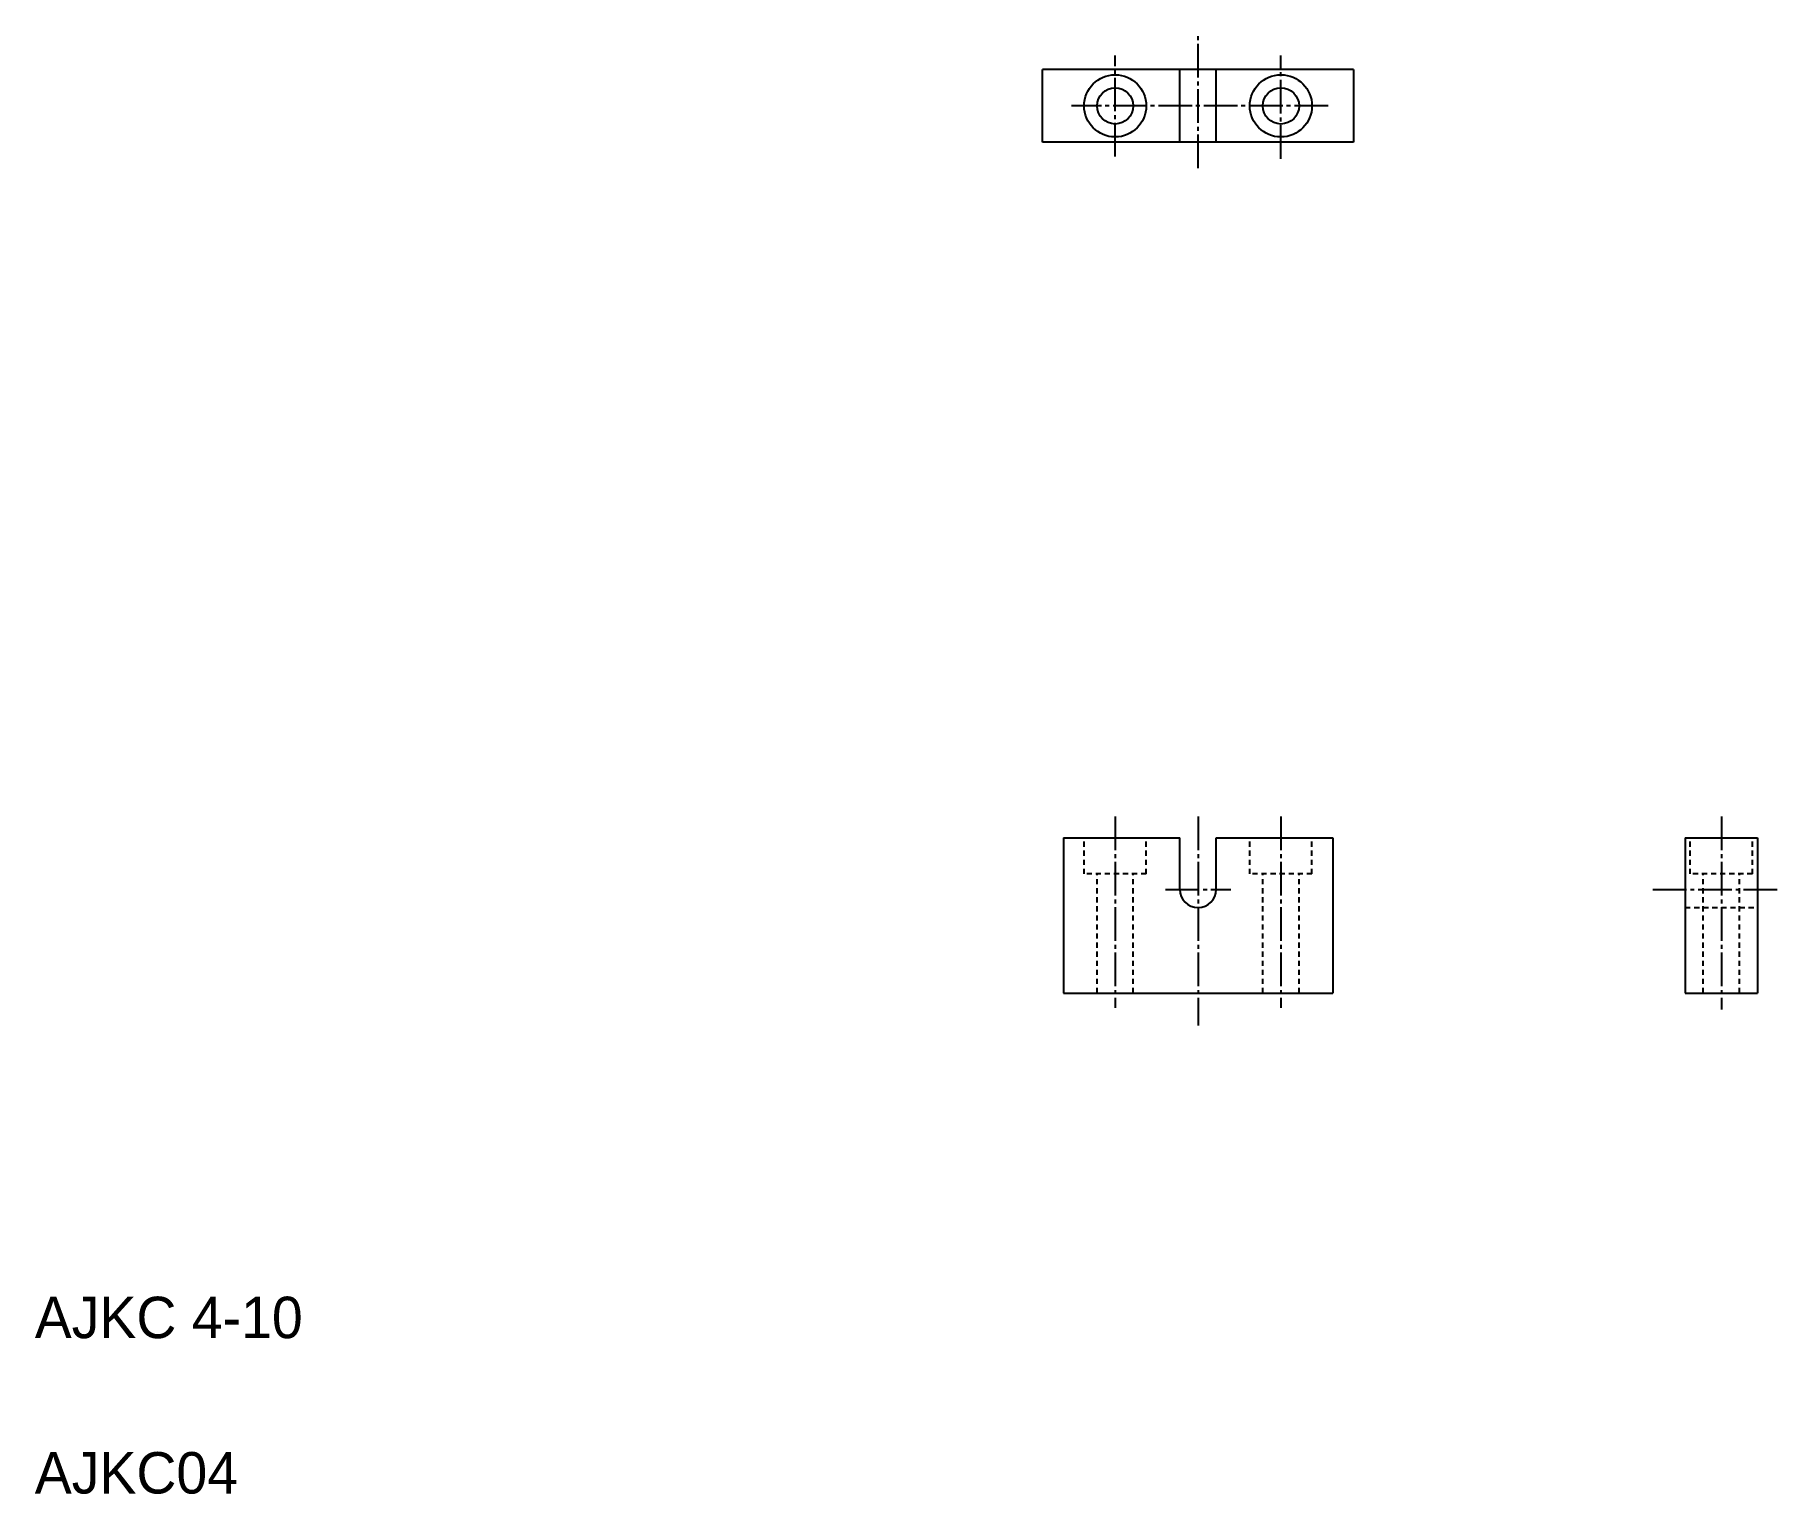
# Model space of a CAD drawing. Extents: x 10 to 178, y 10 to 151.
import ezdxf

# ---------------------------------------------------------------- set-up
doc = ezdxf.new("R2010")
doc.units = 0
doc.header["$LTSCALE"] = 0.25
doc.linetypes.add('CENTER', pattern=[17.5, 13, -1.5, 1.5, -1.5])
doc.linetypes.add('DASHED', pattern=[3.5, 2, -1.5])
doc.layers.get('0').update_dxf_attribs({"linetype": 'CONTINUOUS'})
doc.layers.add('CENTER', color=1, linetype='CENTER')

msp = doc.modelspace()

# ---------------------------------------------------------------- linework, layer by layer
at = {"color": 7, "linetype": 'CONTINUOUS'}
for p, q in [((137.29, 147.47), (107.29, 147.47)), ((107.29, 140.47), (107.29, 147.47)), ((120.54, 140.47), (120.54, 147.47)), ((124.04, 140.47), (124.04, 147.47)), ((137.29, 147.47), (137.29, 140.47)), ((137.29, 140.47), (107.29, 140.47)), ((109.29, 73.32), (109.29, 58.32)), ((109.29, 73.32), (120.54, 73.32)), ((120.54, 68.32), (120.54, 73.32)), ((124.04, 68.32), (124.04, 73.32)), ((124.04, 73.32), (135.29, 73.32)), ((135.29, 73.32), (135.29, 58.32)), ((169.31, 73.32), (169.31, 58.32)), ((169.31, 73.32), (176.31, 73.32)), ((176.31, 73.32), (176.31, 58.32)), ((109.29, 58.32), (135.29, 58.32)), ((169.31, 58.32), (176.31, 58.32))]:
    msp.add_line(p, q, dxfattribs=at)
for p, q in [((122.29, 147.47), (122.29, 147.47)), ((129.79, 147.47), (129.79, 147.48))]:
    msp.add_line(p, q)
at = {"color": 3, "linetype": 'DASHED'}
for p, q in [((111.29, 69.82), (111.29, 73.32)), ((117.29, 69.82), (117.29, 73.32)), ((127.29, 69.82), (127.29, 73.32)), ((133.29, 69.82), (133.29, 73.32)), ((169.81, 69.82), (169.81, 73.32)), ((175.81, 69.82), (175.81, 73.32)), ((117.29, 69.82), (111.29, 69.82)), ((112.54, 58.32), (112.54, 69.82)), ((116.04, 58.32), (116.04, 69.82)), ((133.29, 69.82), (127.29, 69.82)), ((128.54, 58.32), (128.54, 69.82)), ((132.04, 58.32), (132.04, 69.82)), ((175.81, 69.82), (169.81, 69.82)), ((171.06, 58.32), (171.06, 69.82)), ((174.56, 58.32), (174.56, 69.82)), ((169.31, 66.57), (176.31, 66.57))]:
    msp.add_line(p, q, dxfattribs=at)
at = {"color": 7, "linetype": 'CONTINUOUS'}
for centre, radius in [((114.29, 143.97), 3), ((130.29, 143.97), 3), ((114.29, 143.97), 1.75), ((130.29, 143.97), 1.75)]:
    msp.add_circle(centre, radius, dxfattribs=at)
msp.add_arc((122.29, 68.32), 1.75, 180, 0, dxfattribs=at)
at = {"layer": 'CENTER', "color": 1, "linetype": 'CENTER'}
for p, q in [((122.29, 137.95), (122.29, 150.83)), ((114.29, 139.07), (114.29, 148.85)), ((130.29, 138.85), (130.29, 148.85)), ((134.84, 143.97), (110.08, 143.97)), ((114.29, 75.35), (114.29, 56.88)), ((122.29, 75.35), (122.29, 55.2)), ((130.29, 75.35), (130.29, 56.88)), ((172.81, 75.35), (172.81, 56.74)), ((119.16, 68.32), (125.47, 68.32)), ((166.19, 68.32), (178.38, 68.32))]:
    msp.add_line(p, q, dxfattribs=at)

# ---------------------------------------------------------------- texts
for s, p in [('AJKC 4-10', (10, 25)), ('AJKC04', (10, 10))]:
    msp.add_text(s, height=4).set_placement(p)

doc.saveas('drawing.dxf')
